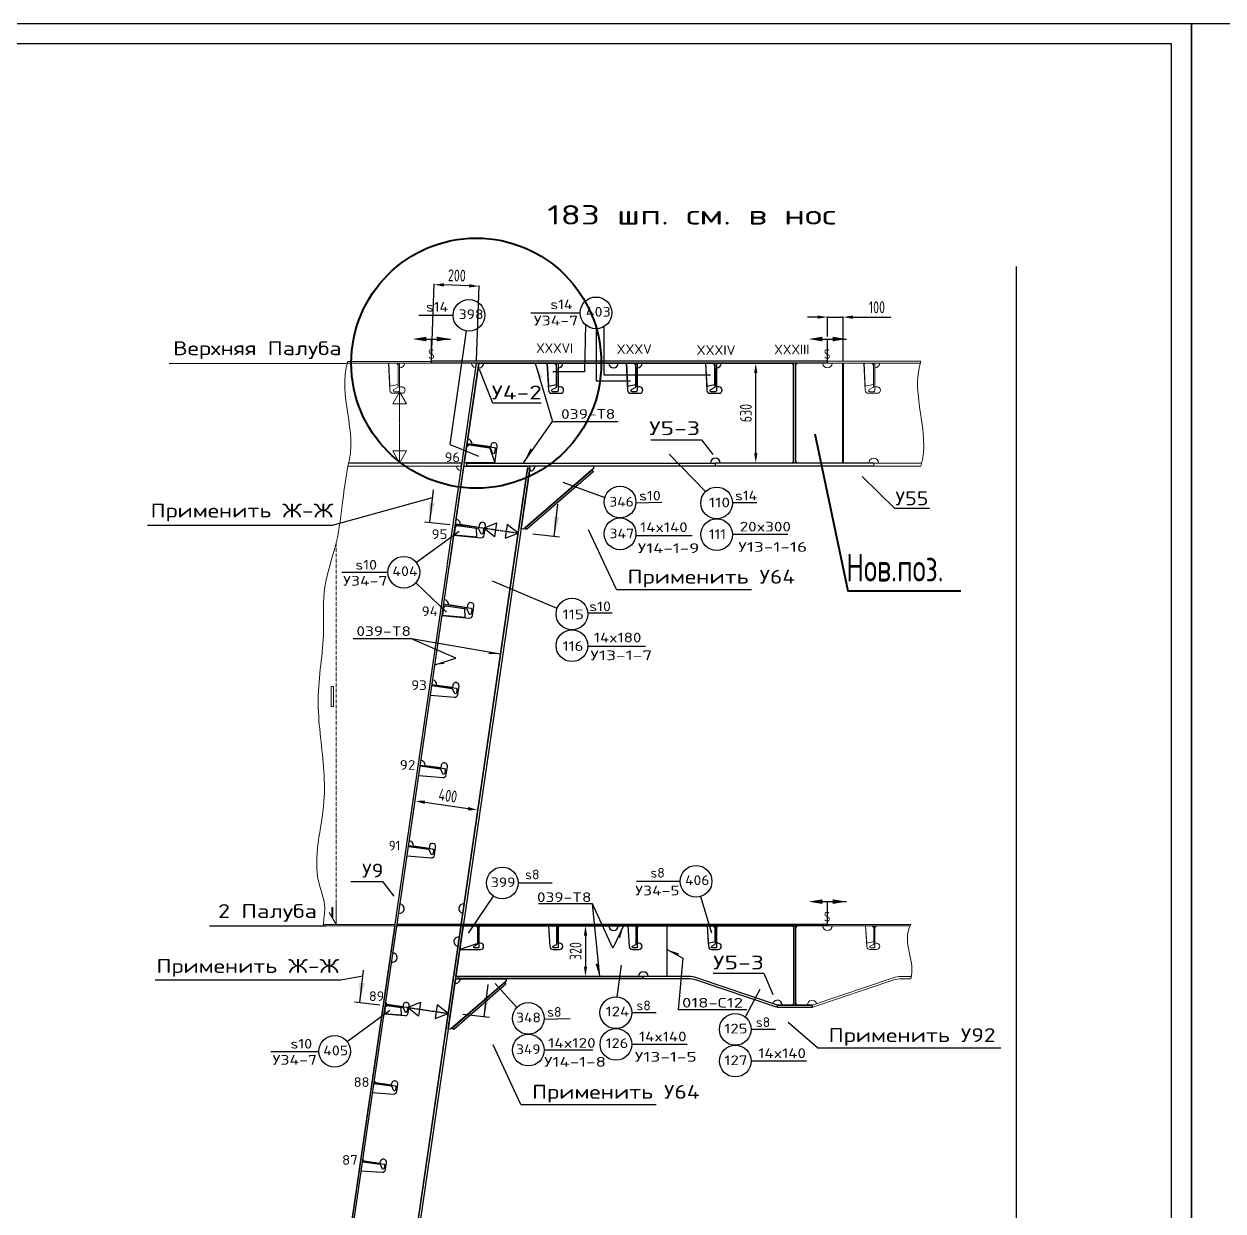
# Model space of a CAD drawing. Header units: millimetres. Extents: x -438477 to 631584, y 118817 to 676146.
# Drawn here: x 294584 to 302152, y 341369 to 348859 of the extents above; entities that cross this region are included whole.
import ezdxf
from ezdxf.enums import TextEntityAlignment as Align

# ---------------------------------------------------------------- set-up
doc = ezdxf.new("R2010")
doc.units = ezdxf.units.MM
for name, pattern in [('AVEVADASHED', [10, 7.5, -2.5]), ('AVEVADASHEDDOTTED', [34, 24, -5, 0, -5]), ('AVEVASOLID', [7.5, 7.5]), ('AVEVASOLIDWIDE', [7.5, 7.5])]:
    doc.linetypes.add(name, pattern=pattern)
doc.layers.get('Defpoints').update_dxf_attribs({"linetype": 'CONTINUOUS'})
for name, color, linetype in [('20_1', 1, 'CONTINUOUS'), ('20_FORMAT', 140, 'CONTINUOUS'), ('20_POZ', 4, 'CONTINUOUS'), ('20_TEXT', 1, 'CONTINUOUS')]:
    doc.layers.add(name, color=color, linetype=linetype)
doc.styles.add('SIMPLEX', font='simplex.shx', dxfattribs={"width": 0.7})
doc.dimstyles.new('Lineyny', dxfattribs={"dimscale": 30, "dimtxt": 3, "dimasz": 2.5, "dimexe": 0.18, "dimexo": 0.625, "dimgap": 1, "dimtad": 1, "dimdec": 0, "dimlfac": -1, "dimzin": 0, "dimtxsty": 'SIMPLEX', "dimcen": 0, "dimdle": 0.38, "dimclrd": 2, "dimclre": 2, "dimclrt": 2, "dimadec": 0, "dimazin": 0, "dimtfac": 1, "dimtdec": 0, "dimtmove": 0, "dimatfit": 0, "dimfxl": 1, "dimtolj": 1, "dimtzin": 0, "dimlwd": -1, "dimarcsym": 0})

# ---------------------------------------------------------------- blocks, each defined once
blk = doc.blocks.new('*D106')
at = {"layer": '20_1', "color": 2, "lineweight": -2, "ltscale": 25, "transparency": 16777216}
for p, q in [((299192.4, 346718.8), (299207.2, 346718.8)), ((299192.4, 346088.8), (299207.2, 346088.8))]:
    blk.add_line(p, q, dxfattribs=at)
at = {"layer": '20_1', "color": 2, "ltscale": 25, "transparency": 16777216}
blk.add_line((299202.7, 346151.3), (299202.7, 346656.3), dxfattribs=at)
for points in [[(299213.1, 346656.3), (299192.2, 346656.3), (299202.7, 346718.8)], [(299192.2, 346151.3), (299213.1, 346151.3), (299202.7, 346088.8)]]:
    blk.add_solid(points, dxfattribs=at)
at = {"layer": 'Defpoints', "color": 0, "ltscale": 25, "transparency": 16777216}
for p in [(299176.8, 346718.8), (299202.7, 346718.8), (299176.8, 346088.8)]:
    blk.add_point(p, dxfattribs=at)
at = {"layer": '20_1', "color": 2, "ltscale": 25, "transparency": 16777216, "insert": (299140.2, 346403.8), "char_height": 75, "attachment_point": 5, "rotation": 90, "style": 'SIMPLEX'}
blk.add_mtext('\\A1;630', dxfattribs=at)
blk = doc.blocks.new('*D107')
at = {"layer": '20_1', "color": 2, "lineweight": -2, "ltscale": 25, "transparency": 16777216}
for p, q in [((298169.3, 343168.8), (298123.5, 343168.8)), ((298169.3, 342848.8), (298123.5, 342848.8))]:
    blk.add_line(p, q, dxfattribs=at)
at = {"layer": '20_1', "color": 2, "ltscale": 25, "transparency": 16777216}
blk.add_line((298128, 343106.3), (298128, 342911.3), dxfattribs=at)
for points in [[(298138.4, 343106.3), (298117.6, 343106.3), (298128, 343168.8)], [(298117.6, 342911.3), (298138.4, 342911.3), (298128, 342848.8)]]:
    blk.add_solid(points, dxfattribs=at)
at = {"layer": 'Defpoints', "color": 0, "ltscale": 25, "transparency": 16777216}
for p in [(298184.9, 343168.8), (298128, 342848.8), (298184.9, 342848.8)]:
    blk.add_point(p, dxfattribs=at)
at = {"layer": '20_1', "color": 2, "ltscale": 25, "transparency": 16777216, "insert": (298065.5, 343008.8), "char_height": 75, "attachment_point": 5, "rotation": 90, "style": 'SIMPLEX'}
blk.add_mtext('\\A1;320', dxfattribs=at)
blk = doc.blocks.new('*D109')
at = {"layer": '20_1', "color": 2, "lineweight": -2, "ltscale": 25, "transparency": 16777216}
for p, q in [((297039.9, 343868.7), (297053.3, 343961.1)), ((297435.7, 343811.1), (297449.1, 343903.5))]:
    blk.add_line(p, q, dxfattribs=at)
at = {"layer": '20_1', "color": 2, "ltscale": 25, "transparency": 16777216}
blk.add_line((297114.5, 343947.7), (297386.7, 343908), dxfattribs=at)
for points in [[(297116, 343958), (297113, 343937.4), (297052.7, 343956.7)], [(297385.2, 343897.7), (297388.2, 343918.3), (297448.5, 343899)]]:
    blk.add_solid(points, dxfattribs=at)
at = {"layer": 'Defpoints', "color": 0, "ltscale": 25, "transparency": 16777216}
for p in [(297448.5, 343899), (297037.6, 343853.3), (297433.4, 343795.6)]:
    blk.add_point(p, dxfattribs=at)
at = {"layer": '20_1', "color": 2, "ltscale": 25, "transparency": 16777216, "insert": (297259.6, 343989.7), "char_height": 75, "attachment_point": 5, "rotation": 351.7142, "style": 'SIMPLEX'}
blk.add_mtext('\\A1;400', dxfattribs=at)
blk = doc.blocks.new('*D338')
at = {"layer": '20_1', "color": 2, "ltscale": 25, "transparency": 16777216}
for p, q in [((299592.4, 347009.2), (299529.9, 347009.2)), ((299654.9, 347009.2), (299754.9, 347009.2)), ((299817.4, 347009.2), (300054.9, 347009.2))]:
    blk.add_line(p, q, dxfattribs=at)
at = {"layer": '20_1', "color": 2, "lineweight": -2, "ltscale": 25, "transparency": 16777216}
for p, q in [((299654.9, 346886.7), (299654.9, 347013.7)), ((299754.9, 346734.4), (299754.9, 347013.7))]:
    blk.add_line(p, q, dxfattribs=at)
at = {"layer": '20_1', "color": 2, "lineweight": 40, "ltscale": 25, "transparency": 16777216}
for points in [[(299592.4, 347019.6), (299592.4, 346998.8), (299654.9, 347009.2)], [(299817.4, 347019.6), (299817.4, 346998.8), (299754.9, 347009.2)]]:
    blk.add_solid(points, dxfattribs=at)
at = {"layer": 'Defpoints', "color": 0, "lineweight": 40, "ltscale": 25, "transparency": 16777216}
for p in [(299754.9, 347009.2), (299654.9, 346871.1), (299754.9, 346718.8)]:
    blk.add_point(p, dxfattribs=at)
at = {"layer": '20_1', "color": 2, "lineweight": 40, "ltscale": 25, "transparency": 16777216, "insert": (299967.4, 347071.7), "char_height": 75, "attachment_point": 5, "style": 'SIMPLEX'}
blk.add_mtext('\\A1;100', dxfattribs=at)
blk = doc.blocks.new('*D359')
at = {"layer": '20_1', "color": 2, "lineweight": -2, "ltscale": 25, "transparency": 16777216}
for p, q in [((297155.5, 346744.4), (297172.2, 347219)), ((297439.3, 346734.4), (297456, 347209))]:
    blk.add_line(p, q, dxfattribs=at)
at = {"layer": '20_1', "color": 2, "ltscale": 25, "transparency": 16777216}
blk.add_line((297393.4, 347206.7), (297234.5, 347212.3), dxfattribs=at)
at = {"layer": '20_1', "color": 2, "lineweight": 40, "ltscale": 25, "transparency": 16777216}
for points in [[(297234.9, 347222.7), (297234.1, 347201.9), (297172.1, 347214.5)], [(297393.8, 347217.1), (297393, 347196.3), (297455.9, 347204.5)]]:
    blk.add_solid(points, dxfattribs=at)
at = {"layer": 'Defpoints', "color": 0, "lineweight": 40, "ltscale": 25, "transparency": 16777216}
for p in [(297172.1, 347214.5), (297154.9, 346728.8), (297438.8, 346718.8)]:
    blk.add_point(p, dxfattribs=at)
at = {"layer": '20_1', "color": 2, "lineweight": 40, "ltscale": 25, "transparency": 16777216, "insert": (297316.2, 347272), "char_height": 75, "attachment_point": 5, "rotation": 357.98198, "style": 'SIMPLEX'}
blk.add_mtext('\\A1;200', dxfattribs=at)

msp = doc.modelspace()

# ---------------------------------------------------------------- hatches: boundary and pattern name
at = {"layer": '20_1'}
for points in [[(297839.843, 346622.989), (297855.809, 346627.772), (297811.142, 346718.781)], [(297794.035, 346171.403), (297780.321, 346180.873), (297737.211, 346089.116)], [(297516.976, 344882.802), (297518.562, 344895.361), (297591.776, 344882.854)], [(297238.501, 344822.287), (297234.517, 344833.661), (297177.771, 344815.599)], [(298333.915, 343098.353), (298346.37, 343091.346), (298368.014, 343168.781)], [(298711.633, 342981.106), (298719.227, 342993.211), (298642.914, 343018.531)], [(298209.219, 342931.258), (298191.383, 342928.307), (298217.499, 342848.78)]]:
    msp.add_hatch(color=6, dxfattribs=at).paths.add_polyline_path(points)

# ---------------------------------------------------------------- linework, layer by layer
at = {"layer": '20_1', "ltscale": 0.2}
msp.add_line((300849.331, 335408.399), (300849.331, 347328.145), dxfattribs=at)
at = {"layer": '20_1', "color": 252, "linetype": 'AVEVASOLID', "lineweight": 0}
for p, q in [((297154.938, 346718.781), (296624.852, 346718.781)), ((296624.852, 346718.781), (297154.938, 346718.781)), ((297154.938, 346728.782), (296627.755, 346728.782)), ((299454.926, 346708.781), (299464.924, 346718.781)), ((299454.926, 346718.781), (300240.61, 346718.781)), ((300244.124, 346730.781), (299654.914, 346730.781)), ((300240.61, 346718.781), (299654.914, 346718.781)), ((296910.92, 346462.458), (296954.951, 346538.78)), ((296910.92, 346462.458), (296954.951, 346538.78)), ((296954.951, 346538.78), (296998.981, 346462.458)), ((296954.951, 346538.78), (296998.981, 346462.458)), ((296998.981, 346462.458), (296910.92, 346462.458)), ((296998.981, 346462.458), (296910.92, 346462.458)), ((296998.981, 346165.101), (296910.92, 346165.101)), ((296910.92, 346165.101), (296954.951, 346088.78)), ((296998.981, 346165.101), (296910.92, 346165.101)), ((296910.92, 346165.101), (296954.951, 346088.78)), ((296954.951, 346088.78), (296998.981, 346165.101)), ((296954.951, 346088.78), (296998.981, 346165.101)), ((299464.924, 346088.78), (299454.926, 346098.78)), ((296730.268, 346068.781), (297344.097, 346068.781)), ((296537.739, 344677.781), (296522.114, 344677.781)), ((296522.114, 344677.781), (296522.114, 344552.781)), ((296537.739, 344552.781), (296537.739, 344677.781)), ((296522.114, 344552.781), (296537.739, 344552.781)), ((296554.938, 343176.78), (296510.908, 343253.101)), ((296925.934, 343176.78), (296474.55, 343176.78)), ((296925.934, 343168.781), (296474.55, 343168.781)), ((296925.934, 343168.781), (296795.922, 343168.781)), ((296795.922, 343168.781), (296925.825, 343168.781)), ((296925.934, 343176.78), (296803.76, 343176.78)), ((299454.926, 343158.781), (299464.924, 343168.781)), ((299454.926, 343168.781), (299654.926, 343168.781)), ((300181.648, 343176.78), (299654.926, 343176.78)), ((299654.926, 343168.781), (300177.566, 343168.781)), ((300177.566, 343168.781), (299654.926, 343168.781)), ((299464.924, 342668.781), (299454.926, 342678.782))]:
    msp.add_line(p, q, dxfattribs=at)
at = {"layer": '20_1', "color": 252, "linetype": 'AVEVASOLIDWIDE', "lineweight": 0}
for p, q in [((297454.926, 346718.781), (296624.852, 346718.781)), ((296554.926, 343326.78), (296554.926, 343176.78)), ((296533.845, 343283.091), (296526.02, 343283.091)), ((296526.02, 343283.091), (296526.02, 343220.469)), ((296526.02, 343220.469), (296533.845, 343220.469)), ((296533.845, 343220.469), (296533.845, 343283.091))]:
    msp.add_line(p, q, dxfattribs=at)
at = {"layer": '20_1', "color": 0, "linetype": 'AVEVASOLID'}
for p, q in [((299654.926, 346730.781), (297154.938, 346730.781)), ((299654.926, 346718.781), (297154.938, 346718.781)), ((297438.757, 346718.781), (297347.345, 346091.085)), ((297363.178, 346088.78), (297454.926, 346718.781)), ((297454.926, 346718.781), (297363.178, 346088.78)), ((297454.926, 346718.781), (299439.924, 346718.781)), ((299439.924, 346088.78), (299439.924, 346718.781)), ((299439.924, 346718.781), (299439.924, 346088.78)), ((299454.926, 346088.78), (299454.926, 346718.781)), ((299454.926, 346088.78), (299454.926, 346718.781)), ((299947.431, 346088.78), (298947.431, 346088.78)), ((299946.931, 346088.78), (299454.926, 346088.78)), ((296379.011, 339330.781), (297360.273, 346068.781)), ((299947.431, 346068.781), (298947.431, 346068.781)), ((297485.334, 345678.541), (297567.206, 345711.115)), ((297485.334, 345678.541), (297567.206, 345711.115)), ((297567.206, 345711.115), (297554.511, 345623.972)), ((297567.206, 345711.115), (297554.511, 345623.972)), ((297554.511, 345623.972), (297485.334, 345678.541)), ((297554.511, 345623.972), (297485.334, 345678.541)), ((297633.845, 345701.405), (297621.162, 345614.262)), ((297633.845, 345701.405), (297621.162, 345614.262)), ((297621.162, 345614.262), (297703.034, 345646.833)), ((297621.162, 345614.262), (297703.034, 345646.833)), ((297703.034, 345646.833), (297633.845, 345701.405)), ((297703.034, 345646.833), (297633.845, 345701.405)), ((296365.126, 339318.781), (297257.589, 345447.088)), ((299654.926, 343176.78), (296937.934, 343176.78)), ((299654.926, 343168.781), (296937.934, 343168.781)), ((297356.306, 343168.781), (299442.927, 343168.781)), ((299442.927, 342668.781), (299442.927, 343168.781)), ((299454.926, 342668.781), (299454.926, 343168.781)), ((299454.926, 342668.781), (299454.926, 343168.781)), ((297004.389, 342653.605), (297086.262, 342686.179)), ((297004.389, 342653.605), (297086.262, 342686.179)), ((297086.262, 342686.179), (297073.566, 342599.036)), ((297086.262, 342686.179), (297073.566, 342599.036)), ((297073.566, 342599.036), (297004.389, 342653.605)), ((297073.566, 342599.036), (297004.389, 342653.605)), ((297192.487, 342670.707), (297179.804, 342583.564)), ((297192.487, 342670.707), (297179.804, 342583.564)), ((297179.804, 342583.564), (297261.677, 342616.135)), ((297179.804, 342583.564), (297261.677, 342616.135)), ((297261.677, 342616.135), (297192.487, 342670.707)), ((297261.677, 342616.135), (297192.487, 342670.707)), ((299442.927, 342668.8), (299338.923, 342668.8)), ((299558.93, 342668.781), (299454.926, 342668.781))]:
    msp.add_line(p, q, dxfattribs=at)
at = {"layer": '20_1', "color": 92, "linetype": 'AVEVASOLID', "lineweight": 0}
for p, q in [((297154.938, 346718.781), (297454.926, 346718.781)), ((297379.767, 346202.674), (297525.239, 346181.492)), ((296925.825, 343168.781), (296366.852, 339330.772))]:
    msp.add_line(p, q, dxfattribs=at)
at = {"layer": '20_1', "color": 6}
for p, q in [((297811.036, 346719.188, -2868.754), (297918.806, 346351.211)), ((297736.871, 346088.87), (297918.806, 346351.211)), ((297918.806, 346351.211), (298334.093, 346351.211)), ((298171.502, 343306.938), (297830.342, 343306.938)), ((298219.411, 342848.78), (298171.502, 343306.938)), ((298171.502, 343306.938), (298171.502, 343306.938)), ((299145.865, 342639.295), (298712.77, 342639.295))]:
    msp.add_line(p, q, dxfattribs=at)
at = {"layer": '20_1', "linetype": 'AVEVASOLID'}
for p, q in [((299429.926, 346718.781), (299439.924, 346708.781)), ((297363.19, 346088.819), (297379.767, 346202.674)), ((297378.327, 346192.78), (297389.667, 346201.234)), ((297525.239, 346181.492), (297555.121, 346088.819)), ((297555.121, 346088.819), (297363.19, 346088.819)), ((299439.924, 346098.78), (299429.926, 346088.78)), ((297764.484, 346068.781), (296783.222, 339330.781)), ((297360.273, 346068.781), (297764.484, 346068.781)), ((297720.991, 345672.956), (297778.632, 346068.781)), ((297309.699, 342848.78), (297356.306, 343168.781)), ((297334.455, 343018.772), (297356.306, 343168.781)), ((297356.306, 343168.781), (297447.932, 343168.781)), ((297437.934, 343168.781), (297447.932, 343158.781)), ((297447.932, 343168.781), (297447.932, 343056.733)), ((299432.929, 343168.781), (299442.927, 343158.781)), ((299442.927, 343168.781), (299442.927, 342668.8)), ((297447.932, 343056.733), (297334.455, 343018.772)), ((297261.555, 342518.119), (297307.661, 342834.782)), ((297307.661, 342834.782), (297627.668, 342834.782)), ((299442.927, 342678.8), (299432.929, 342668.8))]:
    msp.add_line(p, q, dxfattribs=at)
at = {"layer": '20_1', "color": 252, "linetype": 'AVEVADASHED', "lineweight": 0}
msp.add_line((296954.938, 346538.78), (296954.938, 346088.78), dxfattribs=at)
at = {"layer": '20_1', "color": 252, "linetype": 'AVEVADASHEDDOTTED', "lineweight": 0}
for p, q in [((296954.938, 346538.78), (296954.938, 346088.78)), ((296554.926, 345585.915), (296554.926, 343176.78))]:
    msp.add_line(p, q, dxfattribs=at)
at = {"layer": '20_1', "ltscale": 0.5}
for p, q in [((296531.71, 345695.522), (297162.604, 345871.082)), ((296583.142, 342827.144), (296722.8, 342853.779))]:
    msp.add_line(p, q, dxfattribs=at)
at = {"layer": '20_1', "color": 0, "linetype": 'AVEVADASHED'}
for p, q in [((297485.334, 345678.541), (297703.034, 345646.836)), ((297004.389, 342653.605), (297261.677, 342616.135))]:
    msp.add_line(p, q, dxfattribs=at)
at = {"layer": '20_1', "color": 0, "linetype": 'AVEVADASHEDDOTTED'}
for p, q in [((297485.334, 345678.541), (297703.034, 345646.836)), ((297004.389, 342653.605), (297261.677, 342616.135))]:
    msp.add_line(p, q, dxfattribs=at)
at = {"layer": '20_1'}
for p, q in [((298322.739, 345290.468), (298147.516, 345667.435)), ((298322.739, 345290.468), (299176.086, 345290.468)), ((299591.785, 342397.949), (299407.745, 342558.39)), ((297720.113, 342040.071), (297544.89, 342417.038)), ((299591.785, 342397.949), (300749.908, 342397.949)), ((297720.113, 342040.071), (298573.46, 342040.071))]:
    msp.add_line(p, q, dxfattribs=at)
at = {"layer": '20_1', "color": 6, "linetype": 'AVEVASOLID'}
for p, q in [((298642.914, 342848.78), (298642.914, 343168.781)), ((298642.927, 343040.781), (298642.927, 343054.871))]:
    msp.add_line(p, q, dxfattribs=at)
at = {"layer": '20_1'}
for points in [[(297076.745, 346871.074), (297276.745, 346871.074)], [(297156.745, 346718.781), (297156.745, 346871.074)], [(299574.938, 346871.074), (299774.938, 346871.074)], [(299654.938, 346718.781), (299654.938, 346871.074)], [(299574.938, 343321.074), (299774.938, 343321.074)], [(299654.938, 343168.781), (299654.938, 343321.074)]]:
    msp.add_lwpolyline(points, dxfattribs=at)
at = {"layer": '20_1', "ltscale": 10}
for points in [[(295499.395, 346716.837), (296619.663, 346718.771)], [(295755.193, 343168.771), (296491.137, 343168.771)]]:
    msp.add_lwpolyline(points, dxfattribs=at)
at = {"layer": '20_1', "color": 252, "linetype": 'AVEVASOLID', "lineweight": 0}
for points in [[(296884.943, 346718.781), (296893.94, 346547.73, 0.39891681), (296913.911, 346528.782), (296969.941, 346528.782, 1), (296969.941, 346568.781), (296954.938, 346568.781), (296954.938, 346688.78, 0.4141672), (296984.943, 346718.781, 0.4141672)], [(296954.938, 346718.781), (296954.938, 346545.78, -0.41435081), (296947.944, 346538.78), (296921.943, 346538.78, -0.7671454), (296918.439, 346551.844), (296942.438, 346565.699, 0.26792973), (296945.942, 346571.76), (296945.942, 346718.781)], [(299884.931, 346718.781), (299893.928, 346547.73, 0.39891681), (299913.898, 346528.782), (299969.929, 346528.782, 1), (299969.929, 346568.781), (299954.926, 346568.781), (299954.926, 346688.78, 0.4141672), (299984.931, 346718.781, 0.4141672)], [(299954.926, 346718.781), (299954.926, 346545.78, -0.41435081), (299947.932, 346538.78), (299921.931, 346538.78, -0.7671454), (299918.427, 346551.844), (299942.426, 346565.699, 0.26792973), (299945.93, 346571.76), (299945.93, 346718.781)], [(299894.929, 343168.781), (299903.681, 343037.452, 0.39480823), (299923.64, 343018.781), (299964.924, 343018.781, 1), (299964.924, 343058.781), (299954.926, 343058.781), (299954.926, 343158.781), (299964.924, 343168.781)], [(299954.926, 343168.781), (299954.926, 343034.782, -0.41444114), (299948.933, 343028.782), (299927.924, 343028.782, -0.76763326), (299924.934, 343039.976), (299944.929, 343051.524, 0.26784548), (299947.932, 343056.721), (299947.932, 343168.781)], [(300185.119, 342848.78), (300121.076, 342848.78, 0.08116799), (300070.136, 342840.455), (299558.93, 342668.781)], [(300181.648, 342834.782), (300121.076, 342834.782, 0.08116538), (300074.592, 342827.186), (299563.386, 342655.509), (299558.93, 342668.781)]]:
    msp.add_lwpolyline(points, format="xyb", dxfattribs=at)
for points in [[(296944.941, 346583.781), (296944.941, 346706.782), (296934.943, 346717.78), (296885.944, 346717.78), (296893.574, 346573.78), (296944.941, 346583.781)], [(299944.929, 346583.781), (299944.929, 346706.782), (299934.931, 346717.78), (299885.932, 346717.78), (299893.561, 346573.78), (299944.929, 346583.781)], [(296633.745, 346088.807), (297343.938, 346088.836), (297343.938, 346068.837), (296628.374, 346068.809)], [(297347.009, 346088.78), (297154.938, 346088.78), (296633.738, 346088.78)], [(300244.124, 346068.781), (299946.931, 346068.781), (299946.931, 346088.78), (300249.496, 346088.78)], [(296926.899, 343176.762), (296925.934, 343176.78), (296474.55, 343176.78)], [(299946.931, 343068.781), (299946.931, 343156.782), (299936.933, 343167.78), (299895.93, 343167.78), (299903.266, 343058.781), (299946.931, 343068.781)]]:
    msp.add_lwpolyline(points, dxfattribs=at)
at = {"layer": '20_1', "linetype": 'AVEVASOLID'}
for points in [[(297884.931, 346718.781), (297893.928, 346547.73, 0.39891681), (297913.898, 346528.782), (297969.929, 346528.782, 1), (297969.929, 346568.781), (297954.926, 346568.781), (297954.926, 346688.78, 0.4141672), (297984.931, 346718.781, 0.4141672)], [(298384.931, 346718.781), (298393.928, 346547.73, 0.39891681), (298413.898, 346528.782), (298469.929, 346528.782, 1), (298469.929, 346568.781), (298454.926, 346568.781), (298454.926, 346688.78, 0.4141672), (298484.931, 346718.781, 0.4141672)], [(298884.931, 346718.781), (298893.928, 346547.73, 0.39891681), (298913.898, 346528.782), (298969.929, 346528.782, 1), (298969.929, 346568.781), (298954.926, 346568.781), (298954.926, 346688.78, 0.4141672), (298984.931, 346718.781, 0.4141672)], [(297555.134, 346088.78), (297570.502, 346193.955, 0.41394535), (297553.62, 346216.633, 0.41479751), (297530.915, 346199.72), (297529.499, 346189.957), (297410.444, 346207.279), (297410.444, 346207.328, 0.41122258), (297385.395, 346241.294, 0.41122258)], [(297296.833, 345633.231), (297467.402, 345617.49, 0.39888817), (297489.033, 345634.522), (297497.394, 345691.941, 0.9998765), (297457.807, 345697.706), (297455.646, 345682.862), (297336.896, 345700.156, 0.41425601), (297311.542, 345734.168, 0.41425601)], [(297222.993, 345126.133), (297393.549, 345110.389, 0.39886081), (297415.18, 345127.424), (297423.542, 345184.843, 1), (297383.967, 345190.608), (297381.794, 345175.764), (297263.056, 345193.055, 0.41418478), (297237.69, 345227.067, 0.41418478)], [(297149.848, 344623.881), (297300.727, 344610.893, 0.39719033), (297322.224, 344627.94), (297329.89, 344680.525, 0.9998765), (297290.302, 344686.289), (297288.142, 344671.446), (297189.191, 344685.856, 0.41418478), (297163.825, 344719.868, 0.41418478)], [(297075.996, 344116.779), (297226.874, 344103.794, 0.39707932), (297248.383, 344120.838), (297256.037, 344173.426, 1), (297216.462, 344179.191), (297214.301, 344164.347), (297115.339, 344178.758, 0.41418478), (297089.973, 344212.769, 0.41418478)], [(297002.119, 343609.48), (297152.997, 343596.494, 0.39707932), (297174.506, 343613.538), (297182.16, 343666.123, 0.99986553), (297142.573, 343671.891), (297140.412, 343657.047), (297041.462, 343671.458, 0.41418478), (297016.096, 343705.47, 0.41418478)], [(297334.455, 343018.751), (297464.924, 343018.751, 0.41412508), (297484.931, 343038.752), (297484.931, 343038.792, 0.41415668), (297464.924, 343058.79), (297454.926, 343058.79), (297454.926, 343158.79), (297464.924, 343168.781)], [(297894.929, 343168.781), (297903.681, 343037.452, 0.39480823), (297923.64, 343018.781), (297964.924, 343018.781, 1), (297964.924, 343058.781), (297954.926, 343058.781), (297954.926, 343158.781), (297964.924, 343168.781)], [(298394.929, 343168.781), (298403.681, 343037.452, 0.39480823), (298423.64, 343018.781), (298464.924, 343018.781, 1), (298464.924, 343058.781), (298454.926, 343058.781), (298454.926, 343158.781), (298464.924, 343168.781)], [(298894.929, 343168.781), (298903.681, 343037.452, 0.39480823), (298923.64, 343018.781), (298964.924, 343018.781, 1), (298964.924, 343058.781), (298954.926, 343058.781), (298954.926, 343158.781), (298964.924, 343168.781)], [(299338.923, 342668.8), (298827.729, 342840.458, 0.08117783), (298776.801, 342848.78), (297309.699, 342848.78)], [(299338.923, 342668.8), (299334.467, 342655.528), (298823.273, 342827.186, 0.08117628), (298776.801, 342834.782), (298492.914, 342834.782), (298492.914, 342848.78)], [(296856.916, 342612.428), (296988.142, 342602.165, 0.3948589), (297009.492, 342619.221), (297015.729, 342662.061, 0.99988753), (296976.142, 342667.823), (296974.702, 342657.929), (296875.751, 342672.34), (296867.292, 342683.677)], [(296784.833, 342117.426), (296916.047, 342107.166, 0.3948589), (296937.397, 342124.223), (296943.635, 342167.06, 1), (296904.059, 342172.825), (296902.619, 342162.928), (296803.657, 342177.338), (296795.209, 342188.676)], [(296712.885, 341623.426), (296844.111, 341613.166, 0.3948589), (296865.461, 341630.222), (296871.699, 341673.06, 0.9998765), (296832.111, 341678.825), (296830.671, 341668.928), (296731.721, 341683.338), (296723.261, 341694.679)]]:
    msp.add_lwpolyline(points, format="xyb", dxfattribs=at)
for points in [[(297944.929, 346583.781), (297944.929, 346706.782), (297934.931, 346717.78), (297885.932, 346717.78), (297893.561, 346573.78), (297944.929, 346583.781)], [(298444.929, 346583.781), (298444.929, 346706.782), (298434.931, 346717.78), (298385.932, 346717.78), (298393.561, 346573.78), (298444.929, 346583.781)], [(298944.929, 346583.781), (298944.929, 346706.782), (298934.931, 346717.78), (298885.932, 346717.78), (298893.561, 346573.78), (298944.929, 346583.781)], [(298947.431, 346088.78), (298947.431, 346068.781), (297378.181, 346068.781), (297378.181, 346088.78), (298947.431, 346088.78)], [(297762.324, 346053.938), (297776.179, 346051.92), (296799.238, 339343.607), (296785.383, 339345.625), (297762.324, 346053.938)], [(298178.632, 346068.781), (298178.632, 346053.782), (297735.834, 345670.795), (297720.991, 345672.956)], [(298167.292, 346043.967), (298176.447, 346033.378), (297756.342, 345670.017), (297747.175, 345680.607), (298167.292, 346043.967)], [(297439.362, 345675.129), (297317.646, 345692.854), (297305.329, 345684.544), (297298.261, 345636.057), (297441.852, 345622.855), (297439.362, 345675.129)], [(297365.51, 345168.028), (297243.806, 345185.755), (297231.476, 345177.445), (297224.409, 345128.956), (297368.012, 345115.757), (297365.51, 345168.028)], [(298946.931, 343068.781), (298946.931, 343156.782), (298936.933, 343167.78), (298895.93, 343167.78), (298903.266, 343058.781), (298946.931, 343068.781)], [(297627.668, 342834.782), (297627.668, 342819.779), (297276.398, 342515.958), (297261.555, 342518.119)], [(298492.914, 342848.78), (298492.914, 342834.782), (297324.702, 342834.782), (297324.702, 342848.78), (298492.914, 342848.78)], [(297616.315, 342809.968), (297625.483, 342799.378), (297296.894, 342515.183), (297287.739, 342525.773), (297616.315, 342809.968)], [(296963.654, 342651.453), (296876.569, 342664.134), (296864.252, 342655.824), (296858.344, 342615.254), (296967.255, 342606.8), (296963.654, 342651.453)]]:
    msp.add_lwpolyline(points, dxfattribs=at)
at = {"layer": '20_1', "color": 0, "linetype": 'AVEVASOLID'}
for points in [[(297954.926, 346718.781), (297954.926, 346545.78, -0.41435081), (297947.932, 346538.78), (297921.931, 346538.78, -0.7671454), (297918.427, 346551.844), (297942.426, 346565.699, 0.26792973), (297945.93, 346571.76), (297945.93, 346718.781)], [(298454.926, 346718.781), (298454.926, 346545.78, -0.41435081), (298447.932, 346538.78), (298421.931, 346538.78, -0.7671454), (298418.427, 346551.844), (298442.426, 346565.699, 0.26792973), (298445.93, 346571.76), (298445.93, 346718.781)], [(298954.926, 346718.781), (298954.926, 346545.78, -0.41435081), (298947.932, 346538.78), (298921.931, 346538.78, -0.7671454), (298918.427, 346551.844), (298942.426, 346565.699, 0.26792973), (298945.93, 346571.76), (298945.93, 346718.781)], [(297381.061, 346211.582), (297552.253, 346186.649, -0.41419524), (297558.173, 346178.715), (297554.426, 346152.985, -0.76746857), (297540.998, 346151.405), (297530.744, 346177.152, 0.26800257), (297525.251, 346181.489), (297379.767, 346202.674)], [(297307.221, 345704.481), (297478.413, 345679.548, -0.41419524), (297484.333, 345671.613), (297480.585, 345645.884, -0.76678103), (297467.145, 345644.303), (297456.892, 345670.051, 0.26800257), (297451.398, 345674.387), (297305.915, 345695.573)], [(297233.369, 345197.379), (297404.56, 345172.45, -0.41409293), (297410.48, 345164.512), (297406.733, 345138.786, -0.76746857), (297393.305, 345137.205), (297383.051, 345162.949, 0.26800257), (297377.558, 345167.286), (297232.075, 345188.474)], [(297159.504, 344690.18), (297310.908, 344668.131, -0.41419524), (297316.828, 344660.197), (297313.654, 344638.426, -0.76746857), (297300.226, 344636.845), (297291.254, 344659.373, 0.26800257), (297285.761, 344663.709), (297158.344, 344682.264)], [(297085.651, 344183.082), (297237.055, 344161.033, -0.41419524), (297242.976, 344153.098), (297239.802, 344131.324, -0.76748884), (297226.374, 344129.746), (297217.402, 344152.271, 0.26793015), (297211.909, 344156.611), (297084.504, 344175.166)], [(297011.774, 343675.782), (297163.178, 343653.733, -0.41409293), (297169.099, 343645.795), (297165.925, 343624.024, -0.76746857), (297152.497, 343622.443), (297143.525, 343644.972, 0.26793015), (297138.032, 343649.311), (297010.615, 343667.866)], [(297454.926, 343168.781), (297454.926, 343034.782, -0.41444114), (297448.933, 343028.782), (297427.924, 343028.782, -0.76763326), (297424.934, 343039.976), (297444.929, 343051.524, 0.26784548), (297447.932, 343056.721), (297447.932, 343168.781)], [(297954.926, 343168.781), (297954.926, 343034.782, -0.41444114), (297948.933, 343028.782), (297927.924, 343028.782, -0.76763326), (297924.934, 343039.976), (297944.929, 343051.524, 0.26784548), (297947.932, 343056.721), (297947.932, 343168.781)], [(298454.926, 343168.781), (298454.926, 343034.782, -0.41444114), (298448.933, 343028.782), (298427.924, 343028.782, -0.76763326), (298424.934, 343039.976), (298444.929, 343051.524, 0.26784548), (298447.932, 343056.721), (298447.932, 343168.781)], [(298954.926, 343168.781), (298954.926, 343034.782, -0.41444114), (298948.933, 343028.782), (298927.924, 343028.782, -0.76763326), (298924.934, 343039.976), (298944.929, 343051.524, 0.26784548), (298947.932, 343056.721), (298947.932, 343168.781)], [(296865.851, 342673.78), (296998.456, 342654.469, -0.41439849), (297003.522, 342647.666), (297000.495, 342626.887, -0.76735395), (296988.984, 342625.532), (296980.439, 342646.989, 0.26830852), (296975.739, 342650.706), (296864.838, 342666.853)], [(296793.757, 342178.782), (296926.362, 342159.47, -0.41404229), (296931.44, 342152.668), (296928.413, 342131.886, -0.7673775), (296916.901, 342130.534), (296908.356, 342151.988, 0.26788029), (296903.644, 342155.705), (296792.756, 342171.851)], [(296721.821, 341684.782), (296854.426, 341665.47, -0.41439849), (296859.492, 341658.668), (296856.464, 341637.885, -0.7673775), (296844.953, 341636.533), (296836.408, 341657.987, 0.26830852), (296831.708, 341661.704), (296720.808, 341677.854)]]:
    msp.add_lwpolyline(points, format="xyb", dxfattribs=at)
at = {"layer": '20_1', "color": 30, "lineweight": 40, "ltscale": 25}
for points in [[(299754.938, 346088.78), (299754.938, 346718.781)], [(299576.362, 346272.555), (299782.997, 345282.973), (300497.73, 345282.973)]]:
    msp.add_lwpolyline(points, dxfattribs=at)
at = {"layer": '20_1', "color": 4, "ltscale": 0.2}
for points in [[(297847.979, 346466.686), (297542.786, 346466.686), (297458.913, 346678.165)], [(300298.416, 345801.089), (300079.627, 345801.089), (299873.699, 346003.852)]]:
    msp.add_lwpolyline(points, dxfattribs=at)
at = {"layer": '20_1', "color": 4, "ltscale": 0.5}
for points in [[(298539.52, 346234.835), (298859.158, 346234.835), (298930.919, 346142.154)], [(296647.52, 343447.81), (296847.169, 343447.81), (296918.93, 343355.129)], [(298933.723, 342869.12), (299253.361, 342869.12), (299311.144, 342735.968)]]:
    msp.add_lwpolyline(points, dxfattribs=at)
at = {"layer": '20_1', "color": 0, "linetype": 'AVEVASOLID'}
for points in [[(297347.396, 346091.432), (297254.731, 345455.097), (297253.645, 345447.671)], [(297363.19, 346088.819), (297270.563, 345452.787), (297269.477, 345445.356)], [(299338.923, 342668.781), (299558.93, 342668.781), (299558.93, 342652.781), (299338.923, 342652.781), (299338.923, 342668.781)]]:
    msp.add_lwpolyline(points, dxfattribs=at)
at = {"layer": '20_1', "ltscale": 0.5}
for points in [[(295363.833, 345695.522), (296532.192, 345695.522)], [(295411.317, 342827.144), (296583.624, 342827.144)]]:
    msp.add_lwpolyline(points, dxfattribs=at)
at = {"layer": '20_1', "color": 6}
for points in [[(297591.776, 344882.854), (297030.193, 344978.787), (297030.193, 344978.787), (296661.69, 344978.787)], [(297177.771, 344815.599), (297310.595, 344857.874), (297310.595, 344857.874), (297030.193, 344978.787)], [(298368.014, 343168.781), (298299.815, 343027.925), (298299.815, 343027.925), (298171.502, 343306.938)], [(298642.914, 343018.531), (298742.725, 342964.284), (298742.725, 342964.284), (298712.77, 342639.295)]]:
    msp.add_lwpolyline(points, dxfattribs=at)
at = {"layer": '20_1', "color": 30, "lineweight": 40, "ltscale": 25}
msp.add_circle((297438.759, 346718.769), 789.06, dxfattribs=at)
at = {"layer": '20_1', "color": 252, "linetype": 'AVEVASOLID', "lineweight": 0}
for centre, radius, start, end in [((297438.758, 346718.775), 29.996, 179.9907074, 261.7105713), ((299654.938, 346718.781), 29.999, 180, 0), ((299946.931, 346088.78), 29.999, 0, 180), ((297344.097, 346068.781), 29.996, 179.9907074, 261.7105713), ((299654.938, 343168.781), 29.999, 180, 0), ((299558.93, 342668.775), 30.005, 18.5677757, 179.9899139)]:
    msp.add_arc(centre, radius, start, end, dxfattribs=at)
at = {"layer": '20_1', "linetype": 'AVEVASOLID'}
for centre, radius, start, end in [((297454.926, 346718.784), 30.003, 261.7149353, 359.9958191), ((298304.938, 346718.781), 29.999, 180, 0), ((298947.419, 346088.78), 29.999, 0, 180), ((297778.632, 346068.784), 30.003, 261.7149353, 359.9958191), ((296953.657, 343276.74), 30, 261.7189026, 81.7175598), ((297357.88, 343276.74), 30, 81.7189102, 261.7175598), ((298304.938, 343168.781), 29.999, 180, 0), ((297327.595, 343068.781), 30, 81.7189102, 261.7175598), ((296908.808, 342968.733), 29.999, 261.717804, 81.7178116), ((297307.661, 342834.785), 30.003, 261.7149353, 359.9958191), ((298492.927, 342848.78), 29.999, 0, 180), ((299338.923, 342668.803), 29.998, 359.9935608, 161.4391022)]:
    msp.add_arc(centre, radius, start, end, dxfattribs=at)
at = {"layer": '20_1', "color": 252, "lineweight": 0, "ltscale": 17.5}
for points in [[(296628.366, 346068.781), (296694.786, 346294.648), (296559.072, 346506.27), (296628.366, 346730.781)], [(300244.124, 346068.781), (300310.543, 346294.648), (300174.829, 346506.27), (300244.124, 346730.781)], [(300181.648, 342834.782), (300214.49, 342946.143), (300119.414, 343061.922), (300181.648, 343176.78)]]:
    msp.add_open_spline(points, degree=3, dxfattribs=at)
at = {"layer": '20_1', "color": 252, "lineweight": 0, "ltscale": 25}
msp.add_open_spline([(296628.374, 346068.809), (296617.04, 345997.672), (296591.426, 345836.921), (296566.895, 345578.245), (296461.598, 345314.13), (296488.954, 344976.821), (296414.981, 344600.405), (296475.629, 344240.582), (296488.807, 343853.266), (296386.446, 343549.751), (296495.932, 343299.446), (296474.317, 343208.69), (296474.535, 343171.447), (296474.55, 343168.781)], degree=3, knots=[0, 0, 0, 0, 216.1490805, 488.44871758, 777.15831035, 1051.57145447, 1487.61596271, 1915.92072688, 2133.30856217, 2651.79273351, 2811.22942769, 2914.96910787, 2922.96776507, 2922.96776507, 2922.96776507, 2922.96776507], dxfattribs=at)
at = {"layer": '20_1'}
for points in [[(297124.245, 346885.657), (297124.245, 346856.491), (297036.745, 346871.074)], [(297189.245, 346885.657), (297189.245, 346856.491), (297276.745, 346871.074)], [(299622.438, 346885.657), (299622.438, 346856.491), (299534.938, 346871.074)], [(299687.438, 346885.657), (299687.438, 346856.491), (299774.938, 346871.074)], [(299622.438, 343335.657), (299622.438, 343306.491), (299534.938, 343321.074)], [(299687.438, 343335.657), (299687.438, 343306.491), (299774.938, 343321.074)]]:
    msp.add_solid(points, dxfattribs=at)
at = {"layer": '20_FORMAT', "color": 4}
for points in [[(280927.063, 334008.858), (301952.063, 334008.858), (301952.063, 348858.858), (280927.063, 348858.858)], [(301952.063, 334008.858), (322977.063, 334008.858), (322977.063, 348858.858), (301952.063, 348858.858)]]:
    msp.add_lwpolyline(points, close=True, dxfattribs=at)
at = {"layer": '20_FORMAT', "color": 7}
msp.add_lwpolyline([(281427.063, 334133.858), (301827.063, 334133.858), (301827.063, 348733.858), (281427.063, 348733.858)], close=True, dxfattribs=at)
at = {"layer": '20_POZ'}
for p, q in [((297076.384, 347020.686), (297292.005, 347020.686)), ((297783.541, 347036.213), (298094.429, 347036.213)), ((297274.875, 346205.531), (297377.782, 346921.703)), ((298127.591, 346961.83), (298121.957, 346664.932)), ((298194.429, 346936.213), (298194.429, 346606.787)), ((298243.79, 346949.244), (298243.79, 346644.741)), ((298121.957, 346664.932), (297921.405, 346664.932)), ((298243.79, 346644.741), (298916.529, 346644.741)), ((298194.429, 346606.787), (298412.889, 346606.787)), ((297274.875, 346205.531), (297453.49, 346132.594)), ((298610.464, 345839.572), (298446.454, 345836.181)), ((299209.278, 345837.202), (299055.217, 345837.202)), ((299394.235, 345637.088), (299055.575, 345637.088)), ((299405.736, 345637.088), (299055.575, 345637.088)), ((298801.554, 345629.221), (298445.476, 345629.221)), ((296590.793, 345399.532), (296881.331, 345399.532)), ((297056.189, 345333.227), (297251.623, 345148.074)), ((298296.217, 345141.029), (298142.156, 345141.029)), ((298506.033, 344931.84), (298142.217, 344931.84)), ((297702.742, 343439.163), (297918.363, 343439.163)), ((298450.526, 343449.641), (298726.236, 343449.641)), ((297389.107, 343121.443), (297547.07, 343356.093)), ((298854.812, 343353.811), (298922.846, 343123.726)), ((298573.58, 342620.039), (298419.519, 342620.039)), ((298030.736, 342581.809), (297866.726, 342578.419)), ((299327.161, 342514.793), (299173.1, 342514.793)), ((298174.003, 342384.11), (297866.898, 342384.11)), ((298758.536, 342419.925), (298419.876, 342419.925)), ((298770.038, 342419.925), (298419.876, 342419.925)), ((296141.51, 342376.472), (296444.585, 342376.472)), ((299512.118, 342314.68), (299173.458, 342314.68)), ((299523.619, 342314.68), (299173.458, 342314.68))]:
    msp.add_line(p, q, dxfattribs=at)
for points in [[(298655.56, 346145.365), (298885.122, 345908.522)], [(297985.093, 345967.962), (298250.876, 345870.714)], [(297330.275, 345657.471), (297060.85, 345460.168)], [(297948.951, 345171.645), (297540.771, 345342.179)], [(298352.645, 342921.037), (298326.12, 342719.821)], [(297556.88, 342804.431), (297695.044, 342653.658)], [(299229.133, 342766.222), (299136.621, 342592.027)], [(296893.529, 342634.41), (296624.104, 342437.107)]]:
    msp.add_lwpolyline(points, dxfattribs=at)
for centre in [(297392.005, 347020.686), (298194.429, 347036.213), (298346.626, 345841.872), (298955.217, 345837.202), (298346.626, 345641.872), (298955.575, 345637.088), (296981.331, 345399.532), (298042.294, 345135.769), (298042.294, 344935.769), (297602.742, 343439.163), (298826.236, 343449.641), (297766.898, 342584.11), (298319.519, 342620.039), (299073.1, 342514.793), (296544.585, 342376.472), (297766.898, 342384.11), (298319.876, 342419.925), (299073.458, 342314.68)]:
    msp.add_circle(centre, 100, dxfattribs=at)
at = {"layer": '20_TEXT', "color": 7}
for p, q in [((297144.538, 345714.768), (297168.278, 345920.17)), ((297930.429, 345623.935), (297954.169, 345829.337)), ((297111.688, 345718.565), (297271.379, 345700.108)), ((297963.278, 345620.138), (297795.707, 345639.506)), ((296703.185, 342684.067), (296726.925, 342889.469)), ((297489.076, 342593.233), (297512.817, 342798.635)), ((296670.335, 342687.864), (296830.027, 342669.407)), ((297521.926, 342589.437), (297354.354, 342608.805))]:
    msp.add_line(p, q, dxfattribs=at)
for points in [[(297175.446, 345837.028), (297144.538, 345714.768), (297142.333, 345840.855)], [(297175.446, 345837.028), (297144.538, 345714.768), (297142.333, 345840.855)], [(297928.225, 345750.022), (297930.429, 345623.935), (297961.337, 345746.194)], [(297928.225, 345750.022), (297930.429, 345623.935), (297961.337, 345746.194)], [(296734.093, 342806.327), (296703.185, 342684.067), (296700.98, 342810.154)], [(296734.093, 342806.327), (296703.185, 342684.067), (296700.98, 342810.154)], [(297486.872, 342719.32), (297489.076, 342593.233), (297519.985, 342715.493)], [(297486.872, 342719.32), (297489.076, 342593.233), (297519.985, 342715.493)]]:
    msp.add_solid(points, dxfattribs=at)

# ---------------------------------------------------------------- texts
at = {"layer": '20_1', "ltscale": 3, "style": 'SIMPLEX'}
for s, height, p, p2 in [('Верхняя Палуба', 87.5, (295525.281, 346769.091), (296587.781, 346769.091)), ('S', 61.25, (297134.673, 346745.705), (297175.506, 346745.705)), ('S', 61.25, (299632.867, 346745.705), (299673.7, 346745.705)), ('У4-2', 87.5, (297535.56, 346490.214), (297852.227, 346490.214)), (' У5-3', 87.5, (298455.198, 346264.522), (298851.031, 346264.522)), ('У55', 87.5, (300083.905, 345821.68), (300292.239, 345821.68)), ('Применить Ж-Ж', 87.5, (295382.47, 345744.82), (296536.637, 345744.82)), ('Применить У64', 87.5, (298392.989, 345327.545), (299451.322, 345327.545)), (' У9', 87.5, (296653.128, 343473.082), (296853.128, 343473.082)), ('2 Палуба', 87.5, (295808.301, 343217.791), (296433.301, 343217.791)), ('S', 61.25, (299632.867, 343195.705), (299673.7, 343195.705)), ('Применить Ж-Ж', 87.5, (295419.866, 342871.296), (296574.033, 342871.296)), (' У5-3', 87.5, (298858.524, 342893.193), (299254.357, 342893.193)), ('Применить У92', 87.5, (299662.034, 342435.025), (300716.201, 342435.025)), ('Применить У64', 87.5, (297790.362, 342077.148), (298848.696, 342077.148))]:
    msp.add_text(s, height=height, dxfattribs=at).set_placement(p, p2, align=Align.ALIGNED)
at = {"layer": '20_1', "color": 6, "style": 'SIMPLEX'}
msp.add_text(' 039-Т8', height=61.25, dxfattribs=at).set_placement((297922.316, 346367.216), (298316.066, 346367.216), align=Align.ALIGNED)
at = {"layer": '20_1', "style": 'SIMPLEX'}
for s, p, p2 in [('96', (297239.514, 346094.331), (297335.764, 346094.331)), ('95', (297156.977, 345609.013), (297256.144, 345609.013)), ('94', (297094.008, 345122.801), (297196.092, 345122.801)), ('93', (297027.733, 344656.571), (297126.9, 344656.571)), ('92', (296955.275, 344152.819), (297054.442, 344152.819)), ('91', (296886.268, 343643.892), (296959.185, 343643.892)), ('89', (296761.337, 342693.894), (296857.587, 342693.894)), ('88', (296665.398, 342151.996), (296764.564, 342151.996)), ('87', (296591.502, 341660.464), (296690.669, 341660.464))]:
    msp.add_text(s, height=61.25, dxfattribs=at).set_placement(p, p2, align=Align.ALIGNED)
at = {"layer": '20_1', "color": 30, "lineweight": 40, "ltscale": 25, "style": 'SIMPLEX', "width": 0.7}
msp.add_text('Нов.поз.', height=175, dxfattribs=at).set_placement((299773.157, 345340.927))
at = {"layer": '20_1', "color": 6, "ltscale": 20, "style": 'SIMPLEX'}
for s, p, p2 in [('039-T8', (296682.143, 344997.337), (297026.31, 344997.337)), ('039-T8', (297821.596, 343318.4), (298165.762, 343318.4)), ('018-С12', (298737.086, 342652.413), (299122.086, 342652.413))]:
    msp.add_text(s, height=61.25, dxfattribs=at).set_placement(p, p2, align=Align.ALIGNED)
at = {"layer": '20_POZ', "style": 'SIMPLEX'}
for s, p, p2 in [('s14', (297121.018, 347043.71), (297261.018, 347043.71)), ('s14', (297906.19, 347059.237), (298046.19, 347059.237)), ('403', (298129.864, 347012.352), (298287.364, 347012.352)), ('398', (297327.441, 346996.825), (297484.941, 346996.825)), ('У34-7', (297801.876, 346956.739), (298081.876, 346956.739)), ('346', (298278.319, 345813.8), (298432.902, 345813.8)), ('s10', (298466.057, 345852.244), (298603.141, 345852.244)), ('110', (298906.56, 345809.13), (299040.727, 345809.13)), ('s14', (299071.773, 345852.942), (299211.773, 345852.942)), ('14x140', (298472.421, 345653.07), (298772.838, 345653.07)), ('20x300', (299101.04, 345656.629), (299424.79, 345656.629)), ('347', (298278.319, 345613.8), (298435.819, 345613.8)), ('111', (298906.918, 345609.017), (299014.834, 345609.017)), ('У14-1-9', (298458.489, 345520.654), (298846.406, 345520.654)), ('У13-1-16', (299092.471, 345528.466), (299527.054, 345528.466)), ('s10', (296675.208, 345416.032), (296812.292, 345416.032)), ('404', (296908.345, 345375.671), (297068.762, 345375.671)), ('У34-7', (296598.234, 345315.229), (296878.234, 345315.229)), ('s10', (298151.811, 345153.702), (298288.894, 345153.702)), ('115', (297983.344, 345103.019), (298117.511, 345103.019)), ('116', (297983.344, 344903.019), (298114.594, 344903.019)), ('14x180', (298180.415, 344956.84), (298480.831, 344956.84)), ('У13-1-7', (298158.473, 344844.469), (298549.307, 344844.469)), ('s8', (297747.376, 343462.187), (297837.793, 343462.187)), ('s8', (298537.997, 343472.665), (298628.414, 343472.665)), ('399', (297531.159, 343412.495), (297685.742, 343412.495)), ('406', (298756.057, 343425.78), (298910.641, 343425.78)), ('У34-5', (298442.339, 343360.664), (298722.339, 343360.664)), ('s8', (298449.876, 342635.267), (298540.292, 342635.267)), ('348', (297689.702, 342558.845), (297847.202, 342558.845)), ('s8', (297886.329, 342594.482), (297976.746, 342594.482)), ('124', (298254.954, 342597.582), (298403.704, 342597.582)), ('125', (299004.325, 342489.529), (299150.158, 342489.529)), ('s8', (299203.457, 342530.022), (299293.874, 342530.022)), ('s10', (296265.598, 342393.907), (296402.681, 342393.907)), ('14x120', (297891.927, 342398.759), (298192.343, 342398.759)), ('126', (298255.312, 342397.468), (298398.229, 342397.468)), ('14x140', (298465.342, 342439.466), (298765.758, 342439.466)), ('405', (296472.535, 342351.207), (296630.035, 342351.207)), ('349', (297689.702, 342358.845), (297844.285, 342358.845)), ('14x140', (299218.923, 342334.221), (299519.34, 342334.221)), ('У34-7', (296153.066, 342292.168), (296433.066, 342292.168)), ('У14-1-8', (297866.538, 342279.619), (298257.371, 342279.619)), ('У13-1-5', (298439.417, 342311.303), (298830.25, 342311.303)), ('127', (299004.683, 342289.415), (299150.516, 342289.415))]:
    msp.add_text(s, height=61.25, dxfattribs=at).set_placement(p, p2, align=Align.ALIGNED)
at = {"layer": '20_TEXT', "color": 7, "lineweight": -2, "style": 'SIMPLEX'}
msp.add_text('183 шп. см. в нос', height=122.5, dxfattribs=at).set_placement((297885.974, 347593.343), (299705.974, 347593.343), align=Align.ALIGNED)
at = {"layer": '20_TEXT', "color": 4, "style": 'SIMPLEX'}
for s, p, p2 in [('XXXVI', (297816.718, 346783.121), (298050.051, 346783.121)), ('XXXV', (298325.227, 346776.863), (298546.894, 346776.863)), ('XXXIV', (298829.678, 346770.735), (299074.678, 346770.735)), ('XXXIII', (299318.988, 346774.441), (299540.654, 346774.441))]:
    msp.add_text(s, height=61.25, dxfattribs=at).set_placement(p, p2, align=Align.ALIGNED)

# ---------------------------------------------------------------- dimensions: what is measured, and where the dimension line sits
at = {"layer": '20_1', "color": 30, "lineweight": 40, "ltscale": 25}
dim = msp.add_aligned_dim(p1=(297438.759, 346718.775), p2=(297154.939, 346728.776), distance=-486.059, text='200', dimstyle='Lineyny', override={"dimscale": 25}, dxfattribs=at)
dim.commit()
dim.dimension.update_dxf_attribs({"geometry": '*D359', "text_midpoint": (297316.166, 347271.994)})
dim = msp.add_linear_dim(base=(299754.938, 347009.22), p1=(299654.938, 346871.074), p2=(299754.938, 346718.781), dimstyle='Lineyny', override={"dimscale": 25}, dxfattribs=at)
dim.commit()
dim.dimension.update_dxf_attribs({"geometry": '*D338', "text_midpoint": (299967.438, 347071.72)})
at = {"layer": '20_1', "ltscale": 25}
for base, p1, p2, angle, override, picture, middle in [((299202.655, 346718.781), (299176.777, 346088.78), (299176.777, 346718.781), 90, {"dimscale": 25}, '*D106', (299140.155, 346403.78)), ((297448.501, 343899.028), (297037.624, 343853.262), (297433.441, 343795.619), 351.714203, {"dimscale": 25, "dimlfac": 1}, '*D109', (297259.599, 343989.697)), ((298127.977, 342848.78), (298184.908, 343168.781), (298184.908, 342848.78), 90, {"dimscale": 25}, '*D107', (298065.477, 343008.781))]:
    dim = msp.add_linear_dim(base=base, p1=p1, p2=p2, angle=angle, dimstyle='Lineyny', override=override, dxfattribs=at)
    dim.commit()
    dim.dimension.update_dxf_attribs({"geometry": picture, "text_midpoint": middle})

doc.saveas('drawing.dxf')
